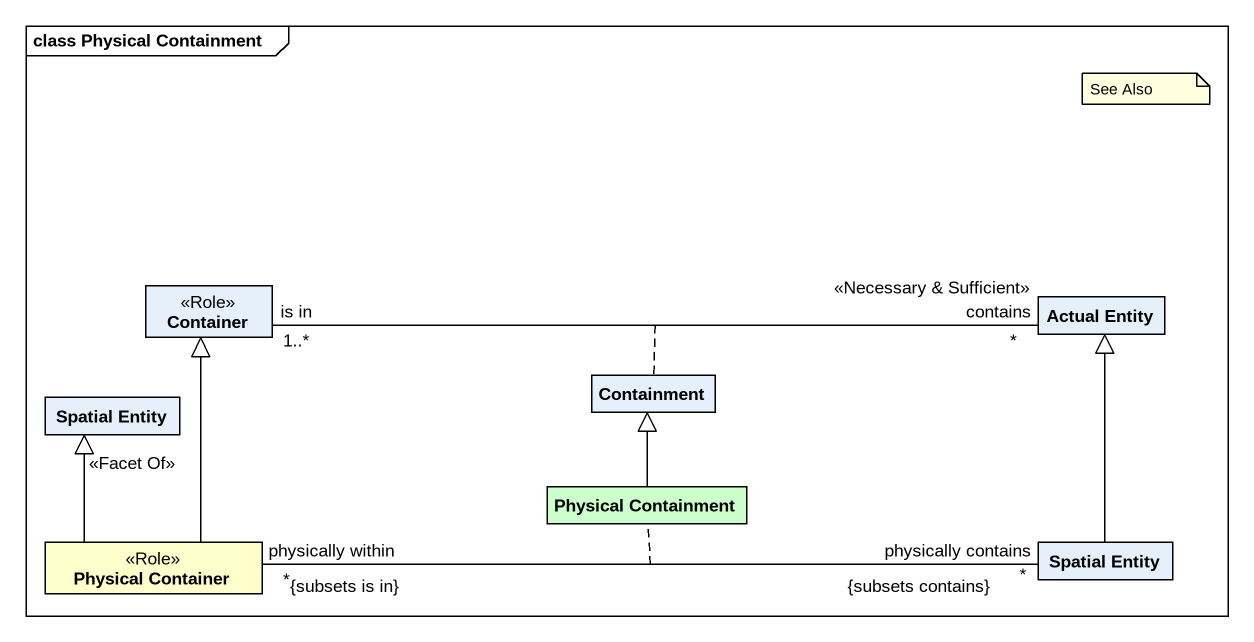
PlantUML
@startuml
mainframe class Physical Containment
hide circle
hide empty members
class Container <<Role>>
class "Actual Entity" as Actual_Entity
class "Spatial Entity" as Spatial_Entity
class Containment
class "Physical Containment" as Physical_Containment #CCFFCC
class "Physical Container" as Physical_Container <<Role>> #FFFFCC
class "Spatial Entity" as Spatial_Entity_2
Container "is in\n1..*" -right- "contains\n<<Necessary & Sufficient>>\n*" Actual_Entity
(Container, Actual_Entity) .. Containment
Physical_Containment -up-|> Containment
Physical_Container -up-|> Container
Physical_Container -up-|> Spatial_Entity : <<Facet Of>>
Physical_Container "physically within\n*\n{subsets is in}" -right- "physically contains\n*\n{subsets contains}" Spatial_Entity_2
(Physical_Container, Spatial_Entity_2) .. Physical_Containment
Spatial_Entity_2 -up-|> Actual_Entity
note as N1
  See Also
end note
@enduml
